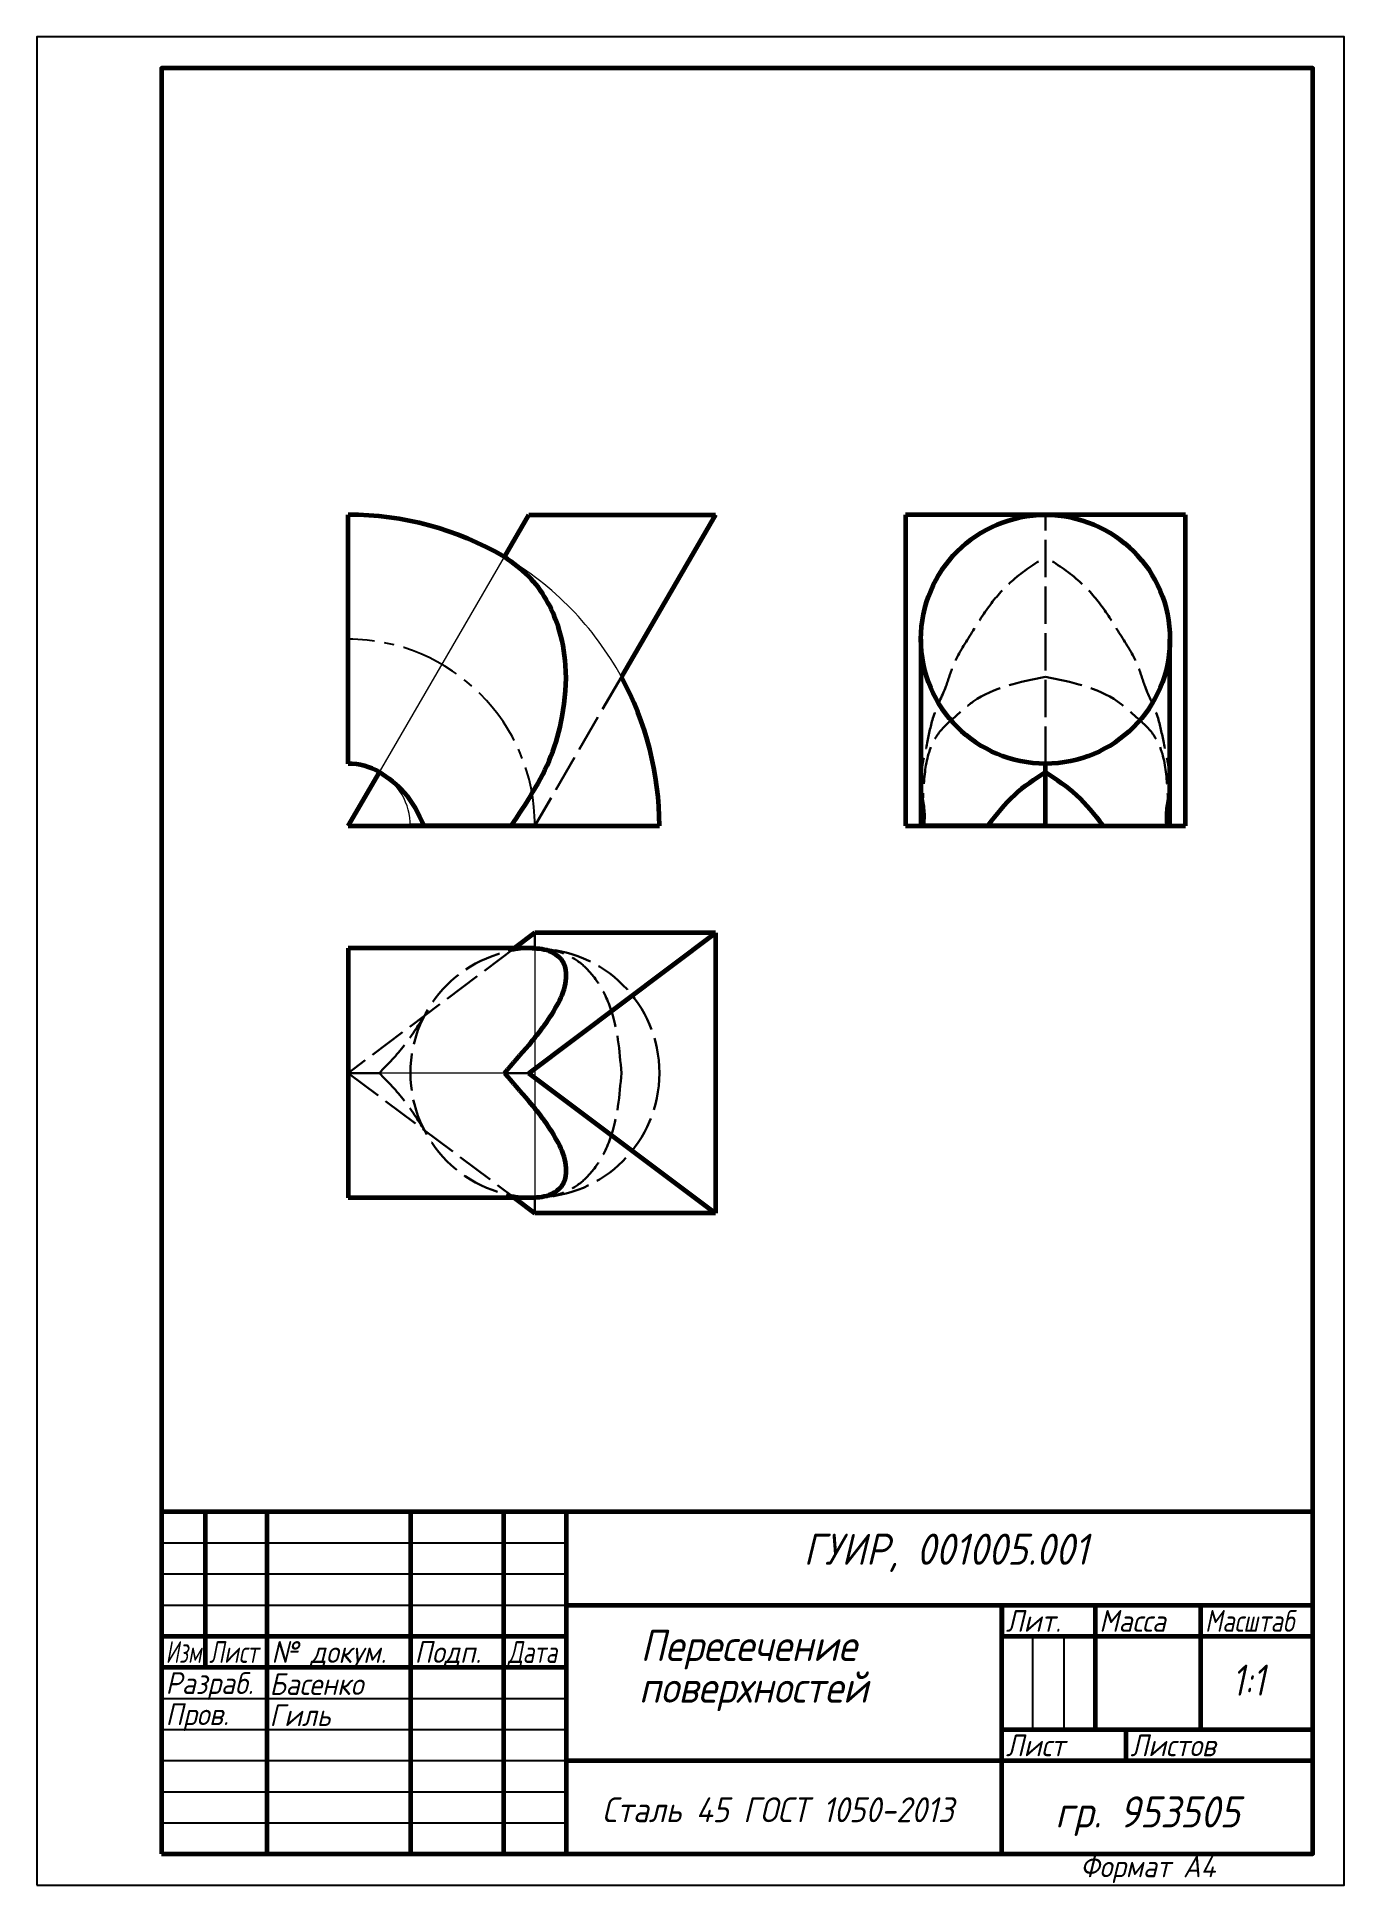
# Model space of a CAD drawing. Header units: millimetres. Extents: x 0 to 210, y 0 to 297.
import ezdxf

# ---------------------------------------------------------------- set-up
doc = ezdxf.new("R2010")
doc.units = ezdxf.units.MM
doc.header["$LTSCALE"] = 0.5
doc.linetypes.add('ACAD_ISO02W100', pattern=[15, 12, -3])
doc.linetypes.add('осевая2', pattern=[28.575, 19.05, -3.175, 3.175, -3.175])
doc.layers.get('0').update_dxf_attribs({"lineweight": 60})
doc.layers.get('Defpoints').update_dxf_attribs({"color": 5})
doc.layers.add('1-оси', color=1, linetype='осевая2')
doc.layers.add('2-штриховка', color=7, linetype='Continuous', true_color=0x00c7c7)
doc.layers.add('4-текст', color=7, linetype='Continuous', true_color=0x00ad00)
doc.layers.add('тонкий', color=7, linetype='Continuous', lineweight=20)
doc.layers.add('штриховые тонкие', color=7, linetype='ACAD_ISO02W100', lineweight=30)
doc.styles.get("Standard").update_dxf_attribs({"font": 'isocpeui.ttf', "width": 0.9})

msp = doc.modelspace()

# ---------------------------------------------------------------- linework, layer by layer
for p, q in [((50, 180.21), (50, 220.21)), ((75.09, 213.46), (79, 220.21)), ((79, 220.21), (109, 220.21)), ((109, 220.21), (93.89, 194.16)), ((184.53, 220.21), (139.53, 220.21)), ((139.53, 220.21), (139.53, 170.21)), ((162.03, 220.21), (142.03, 220.21)), ((184.53, 170.21), (184.53, 220.21)), ((142.03, 200.21), (142.03, 170.21)), ((182.03, 170.21), (182.03, 200.21)), ((50, 170.21), (55.02, 178.86)), ((162.03, 170.21), (162.03, 180.21)), ((50, 170.21), (80, 170.21)), ((80, 170.21), (60, 170.21)), ((80, 170.21), (100, 170.21)), ((139.53, 170.21), (184.53, 170.21)), ((142.03, 170.21), (182.03, 170.21)), ((162.03, 170.21), (142.43, 170.21)), ((162.03, 170.21), (181.63, 170.21)), ((80, 153), (76.72, 150.54)), ((79, 130.5), (109, 153)), ((109, 153), (80, 153)), ((109, 153), (109, 108)), ((50, 150.54), (50, 110.46)), ((80, 150.54), (50, 150.54)), ((79, 130.5), (109, 108)), ((80, 110.46), (50, 110.46)), ((76.72, 110.46), (80, 108)), ((109, 108), (80, 108)), ((155, 45), (155, 40))]:
    msp.add_line(p, q)
at = {"lineweight": 60}
for p, q in [((205, 60), (20, 60)), ((27, 60), (27, 35)), ((37, 5), (37, 60)), ((60, 60), (60, 5)), ((75, 5), (75, 60)), ((85, 60), (85, 5)), ((85, 45), (205, 45)), ((155, 5), (155, 45)), ((170, 45), (170, 25)), ((187, 25), (187, 45)), ((20, 40), (85, 40)), ((155, 40), (205, 40)), ((20, 35), (85, 35)), ((155, 25), (205, 25)), ((175, 20), (175, 25)), ((85, 20), (205, 20))]:
    msp.add_line(p, q, dxfattribs=at)
at = {"lineweight": -3}
for p, q in [((20, 55), (85, 55)), ((20, 50), (85, 50)), ((20, 45), (85, 45)), ((160, 25), (160, 40)), ((165, 40), (165, 25)), ((20, 30), (85, 30)), ((20, 25), (85, 25)), ((20, 20), (85, 20)), ((20, 15), (85, 15)), ((20, 10), (85, 10))]:
    msp.add_line(p, q, dxfattribs=at)
at = {"lineweight": 60}
msp.add_lwpolyline([(20, 5), (205, 5), (205, 292), (20, 292)], close=True, dxfattribs=at)
msp.add_circle((162.03, 200.21), 20)
for radius, start, end in [(50, 59.8863, 90), (50, 0, 28.6198), (10, 59.8863, 90)]:
    msp.add_arc((50, 170.21), radius, start, end)
for points in [[(76.17, 170.21), (82.58, 181.4), (84.38, 187.78), (84.94, 196.02), (83.72, 202.29), (79, 210.31), (75.09, 213.46)], [(62.23, 170.21), (59.02, 175.59), (55.02, 178.86)], [(162.03, 178.86), (157.03, 175.15), (152.83, 170.34)], [(162.03, 178.86), (167.03, 175.15), (171.23, 170.34)], [(142.43, 170.21), (142.43, 172.69), (142.03, 175.17)], [(181.63, 170.21), (181.63, 172.69), (182.03, 175.17)]]:
    msp.add_spline(points, degree=3)
for points, knots in [([(79.54, 150.54), (80.6, 150.57), (82.37, 150.34), (84.92, 148.5), (85.19, 145.04), (83.24, 140.32), (79.54, 135.52), (76.4, 131.98), (75.09, 130.5)], [3.269928, 3.269928, 3.269928, 3.269928, 6.402809, 8.721128, 12.005472, 15.771621, 24.004471, 29.970639, 29.970639, 29.970639, 29.970639]), ([(75.09, 130.5), (76.4, 129.02), (79.54, 125.48), (83.24, 120.68), (85.19, 115.96), (84.92, 112.5), (82.37, 110.66), (80.6, 110.43), (79.54, 110.46)], [0, 0, 0, 0, 5.966167, 14.199017, 17.965166, 21.24951, 23.56783, 26.699981, 26.699981, 26.699981, 26.699981])]:
    msp.add_open_spline(points, degree=3, knots=knots)
at = {"layer": '1-оси'}
msp.add_arc((50, 170.21), 30, 0, 90, dxfattribs=at)
at = {"layer": '2-штриховка'}
for p in [(82.58, 150), (84.38, 148.55), (84.94, 145.31), (83.72, 141.75), (79, 135), (75.09, 130.5), (79, 126), (83.72, 119.25), (84.94, 115.69), (82.58, 111), (84.38, 112.45)]:
    msp.add_point(p, dxfattribs=at)
at = {"layer": 'Defpoints'}
msp.add_lwpolyline([(0, 0), (210, 0), (210, 297), (0, 297)], close=True, dxfattribs=at)
for p in [(79, 210.31), (83.72, 202.29), (84.94, 196.02), (84.38, 187.78), (82.58, 181.4), (93.89, 130.5)]:
    msp.add_point(p, dxfattribs=at)
at = {"layer": 'тонкий'}
for p, q in [((55.02, 178.86), (75.09, 213.46)), ((80, 150.5), (80, 110.5)), ((75.09, 130.5), (55.02, 130.5))]:
    msp.add_line(p, q, dxfattribs=at)
for radius, start in [(50, 28.6198), (10, 0)]:
    msp.add_arc((50, 170.21), radius, start, 59.8863, dxfattribs=at)
at = {"layer": 'штриховые тонкие'}
for p, q in [((162.03, 180.21), (162.03, 220.21)), ((93.89, 194.16), (80, 170.21)), ((162.03, 170.21), (152.83, 170.34)), ((80, 153), (80, 150.5)), ((76.72, 150.54), (50, 130.5)), ((55.02, 130.5), (50, 130.5)), ((50, 130.5), (76.72, 110.46)), ((79, 130.5), (75.09, 130.5)), ((80, 110.5), (80, 108))]:
    msp.add_line(p, q, dxfattribs=at)
msp.add_circle((80, 130.5), 20, dxfattribs=at)
for points in [[(142.03, 175.21), (142.13, 178.86), (143.03, 183.54), (144.03, 187.78), (146.03, 192.62), (147.23, 196.02), (150.03, 200.99), (153.13, 205.71), (156.83, 209.72), (162.03, 213.46)], [(182.03, 175.21), (181.93, 178.86), (181.03, 183.54), (180.03, 187.78), (178.03, 192.62), (176.83, 196.02), (174.03, 200.99), (170.93, 205.71), (167.23, 209.72), (162.03, 213.46)], [(162.03, 194.16), (150.43, 190.19), (147.63, 187.87), (144.91, 185.17), (143.25, 181.78), (142.43, 175.93), (142.03, 170.21)], [(162.03, 194.16), (173.63, 190.19), (176.43, 187.87), (179.15, 185.17), (180.81, 181.78), (181.63, 175.93), (182.03, 170.21)], [(93.89, 130.5), (92.11, 141.03), (89.55, 145.83), (87.83, 147.73), (85.08, 149.53), (83.42, 150.11), (81.71, 150.41), (80, 150.5)], [(55.02, 130.5), (59.02, 134.94), (62.23, 139.67)], [(55.02, 130.5), (59.02, 126.06), (62.23, 121.33)], [(93.89, 130.5), (92.11, 119.97), (89.55, 115.17), (87.83, 113.27), (85.08, 111.47), (83.42, 110.89), (81.71, 110.59), (80, 110.5)]]:
    msp.add_spline(points, degree=3, dxfattribs=at)
for points in [[(76.17, 150.13), (77.31, 150.32), (78.44, 150.52), (79.54, 150.54)], [(79.54, 110.46), (78.44, 110.48), (77.31, 110.68), (76.17, 110.87)]]:
    msp.add_open_spline(points, degree=3, dxfattribs=at)

# ---------------------------------------------------------------- texts
at = {"lineweight": -3, "width": 0.9}
msp.add_text('Формат А4', height=3.5, dxfattribs=at).set_placement((167.6, 1.25))
at = {"layer": '4-текст', "lineweight": -3}
for s, height, width, p in [('ГУИР, 001005.001', 5, 0.9, (123.18, 51.47)), ('Лит.', 3.5, 0.9, (155.67, 40.7)), ('Масса', 3.5, 0.9, (170.67, 40.7)), ('Масштаб', 3.5, 0.8, (187.67, 40.7)), ('Изм.', 3.5, 0.7, (20.67, 35.7)), ('Лист', 3.5, 0.75, (27.67, 35.7)), ('№ докум.', 3.5, 0.9, (37.67, 35.7)), ('Подп.', 3.5, 0.9, (60.67, 35.7)), ('Дата', 3.5, 0.75, (75.67, 35.7)), ('Пересечение', 5, 0.9, (96.97, 36)), ('Разраб.', 3.5, 0.9, (20.67, 30.7)), ('Басенко', 3.5, 0.9, (37.37, 30.55)), ('поверхностей', 5, 0.9, (96.72, 29.3)), ('1:1', 5, 0.8, (192, 30.43)), ('Пров.', 3.5, 0.9, (20.67, 25.7)), ('Гиль', 3.5, 0.9, (37.37, 25.55)), ('Лист', 3.5, 0.9, (155.67, 20.7)), ('Листов', 3.5, 0.9, (175.67, 20.7)), ('гр. 953505', 5, 0.9, (163.61, 9.25))]:
    msp.add_text(s, height=height, dxfattribs=dict(at, width=width)).set_placement(p)
at = {"layer": '4-текст', "insert": (90.8, 14.1), "char_height": 4, "attachment_point": 1}
msp.add_mtext_dynamic_manual_height_columns('Сталь\\~45\\~ГОСТ\\~1050-2013', width=33.233, gutter_width=25, heights=[0], dxfattribs=at)

doc.saveas('drawing.dxf')
